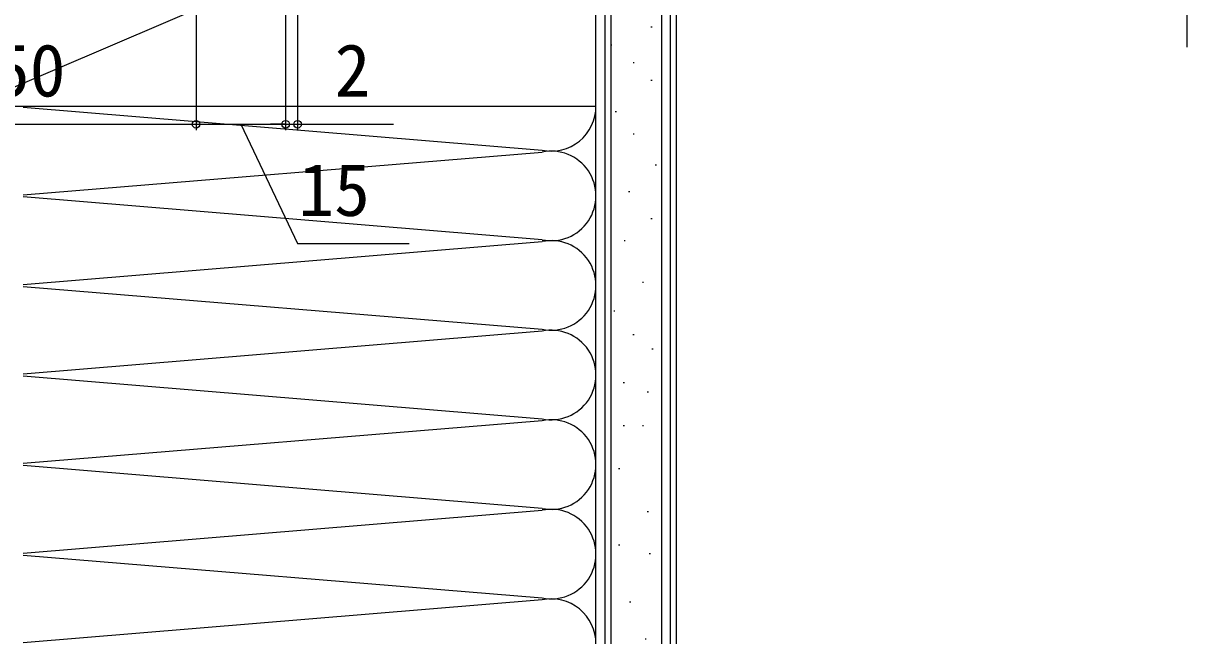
# Model space of a CAD drawing. Units: millimetres, scale not verified. Extents: x -525 to 525, y -783 to 778.
# Drawn here: x -354 to -159, y -67.7 to 36.2 of the extents above; entities that cross this region are included whole.
import ezdxf
from ezdxf.enums import TextEntityAlignment as Align

# ---------------------------------------------------------------- set-up
doc = ezdxf.new("R2010")
doc.units = ezdxf.units.MM
doc.header["$LTSCALE"] = 4
for name, color, linetype in [('0-8_YKK_D', 6, 'Continuous'), ('0-A_YSS_K', 3, 'Continuous'), ('0-B_YSS_KE', 3, 'Continuous')]:
    doc.layers.add(name, color=color, linetype=linetype)
doc.styles.add('ＭＳ ゴシック', font='')
doc.styles.get('ＭＳ ゴシック').set_extended_font_data('MS Gothic')

msp = doc.modelspace()

# ---------------------------------------------------------------- linework, layer by layer
at = {"layer": '0-8_YKK_D'}
for p, q in [((-308, 87.3), (-308, 18.3)), ((-325, 70.8), (-325, 18.3)), ((-325, 70.8), (-325, 18.3)), ((-310, 66.3), (-310, 18.3)), ((-310, 65.3), (-310, 18.3)), ((-375, 19.3), (-325, 19.3)), ((-325, 19.3), (-310, 19.3)), ((-310, 19.3), (-312.55, 19.3)), ((-310, 19.3), (-308, 19.3)), ((-308, 19.3), (-291.945, 19.3))]:
    msp.add_line(p, q, dxfattribs=at)
for points in [[(-159, 87.3), (-159, 67.3), (-159, 32.182)], [(-317.5, 19.3), (-308.003, -0.7), (-289.276, -0.7)]]:
    msp.add_lwpolyline(points, dxfattribs=at)
for centre in [(-325, 19.3), (-325, 19.3), (-310, 19.3), (-310, 19.3), (-308, 19.3)]:
    msp.add_circle(centre, 0.637, dxfattribs=at)
at = {"layer": '0-A_YSS_K'}
for p, q in [((-363, 22.3), (-258, 67.3)), ((-256.5, 67.3), (-256.5, -67.7)), ((-247, 67.3), (-247, -67.7)), ((-244.5, -67.7), (-244.5, 66.801)), ((-248.801, 35.606), (-248.601, 35.606)), ((-255.514, 32.622), (-255.314, 32.622)), ((-251.785, 29.638), (-251.585, 29.638)), ((-248.801, 26.654), (-248.601, 26.654)), ((-353.968, 22.142), (-267.031, 14.958)), ((-258, -41.423), (-258, 22.3)), ((-254.768, 21.432), (-254.568, 21.432)), ((-251.785, 17.703), (-251.585, 17.703)), ((-353.968, 7.458), (-267.031, 14.642)), ((-248.055, 12.481), (-247.855, 12.481)), ((-252.531, 8.005), (-252.331, 8.005)), ((-267.031, -0.042), (-353.968, 7.142)), ((-248.801, 3.529), (-248.601, 3.529)), ((-353.968, -7.542), (-267.031, -0.358)), ((-253.277, -0.201), (-253.077, -0.201)), ((-250.217, -7.132), (-250.017, -7.132)), ((-353.968, -7.858), (-267.031, -15.042)), ((-255.019, -11.934), (-254.819, -11.934)), ((-267.031, -15.358), (-353.968, -22.542)), ((-251.817, -15.935), (-251.617, -15.935)), ((-248.616, -18.336), (-248.416, -18.336)), ((-353.968, -22.858), (-267.031, -30.042)), ((-253.418, -23.939), (-253.218, -23.939)), ((-249.417, -25.539), (-249.217, -25.539)), ((-267.031, -30.358), (-353.968, -37.542)), ((-253.418, -31.141), (-253.218, -31.141)), ((-250.217, -31.141), (-250.017, -31.141)), ((-267.031, -45.042), (-353.968, -37.858)), ((-254.218, -38.344), (-254.018, -38.344)), ((-353.968, -52.542), (-267.031, -45.358)), ((-249.417, -45.547), (-249.217, -45.547)), ((-254.218, -51.149), (-254.018, -51.149)), ((-249.083, -52.573), (-248.883, -52.573)), ((-353.968, -52.858), (-267.031, -60.042)), ((-267.031, -60.358), (-353.968, -67.542)), ((-252.359, -60.683), (-252.159, -60.683)), ((-249.765, -66.91), (-249.565, -66.91))]:
    msp.add_line(p, q, dxfattribs=at)
for centre, start, end in [((-265.5, 22.3), 258.21646, 0), ((-265.5, 7.3), 258.21646, 101.78354), ((-265.5, -7.7), 258.21646, 101.78354), ((-265.5, -22.7), 258.21646, 101.78354), ((-265.5, -37.7), 258.21646, 101.78354), ((-265.5, -52.7), 258.21646, 101.78354), ((-265.5, -67.7), 359.99997, 101.78354)]:
    msp.add_arc(centre, 7.5, start, end, dxfattribs=at)
at = {"layer": '0-B_YSS_KE'}
for p, q in [((-255.5, 68.3), (-255.5, -67.7)), ((-258, -67.7), (-258, 67.3)), ((-363, 22.3), (-258, 22.3))]:
    msp.add_line(p, q, dxfattribs=at)
for points in [[(-258, 22.3), (-258, 67.3), (-363, 67.3), (-363, 22.3)], [(-245.5, -67.7), (-245.5, 67.3), (-258, 67.3)]]:
    msp.add_lwpolyline(points, dxfattribs=at)

# ---------------------------------------------------------------- texts
at = {"layer": '0-8_YKK_D', "style": 'ＭＳ ゴシック'}
for s, p in [('50', (-358.863, 21.3)), ('2', (-301.786, 21.3)), ('15', (-307.844, 1.3))]:
    msp.add_text(s, height=8.798, dxfattribs=at).set_placement(p, align=Align.BOTTOM_LEFT)

doc.saveas('drawing.dxf')
